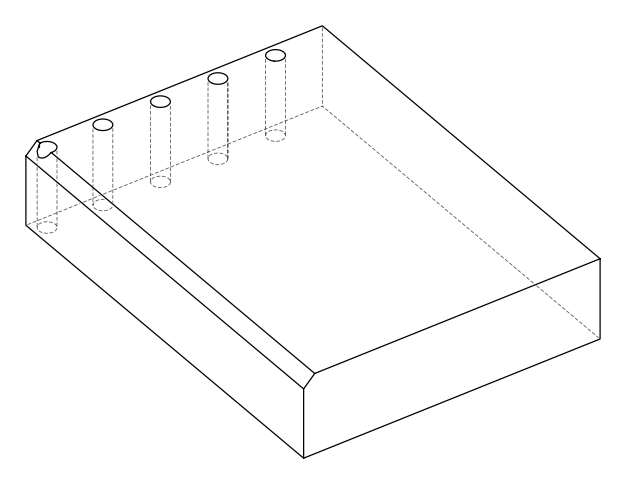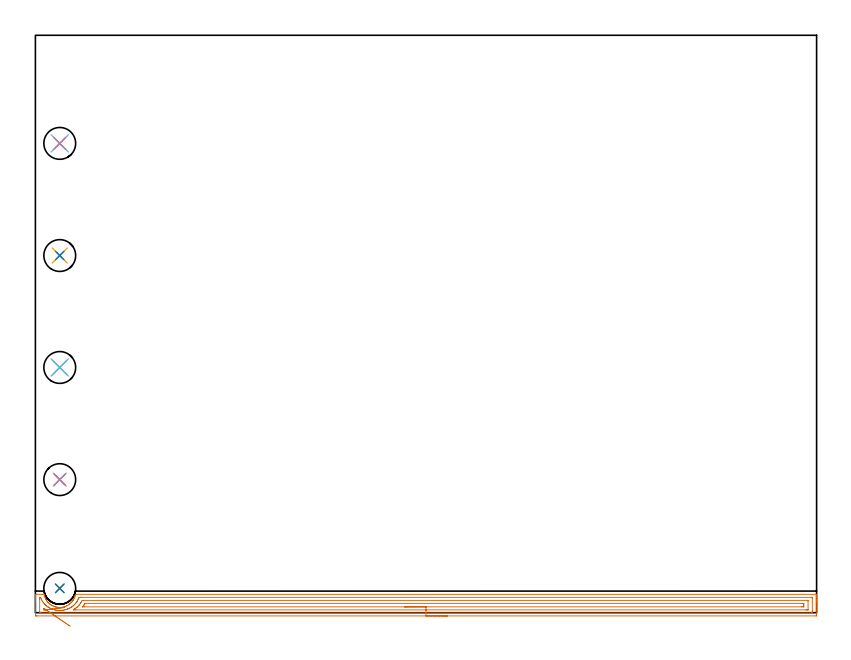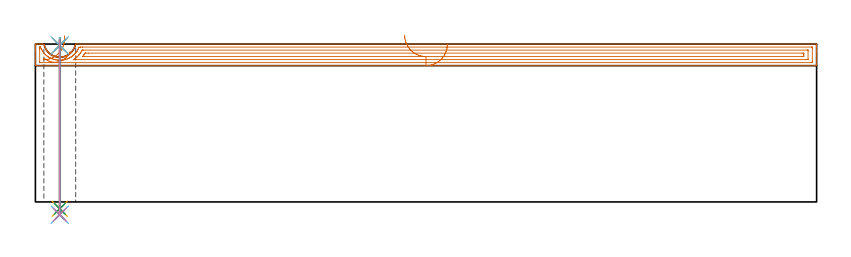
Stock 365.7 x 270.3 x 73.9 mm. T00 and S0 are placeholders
(PLAN: 16 operations, 11 tool changes, 15.3 min)
(1 AREA_MILL | FG_CHAMFER_SURFACE | UGT0205_001 | 11.9 min | 18657 mm3)
(2 SPOT_DRILL | STEP1HOLE | NXT0321_9005460120000 | 0.03 min | 5 mm3)
(3 SPOT_DRILL_1 | STEP1HOLE_1 | NXT0321_9005460120000 | 0.03 min | 2 mm3)
(4 SPOT_DRILL_2 | STEP1HOLE_2 | NXT0321_9005460120000 | 0.03 min | 1 mm3)
(5 SPOT_DRILL_3 | STEP1HOLE_3 | NXT0321_9005460120000 | 0.03 min | 2 mm3)
(6 SPOT_DRILL_4 | STEP1HOLE_4 | NXT0321_9005460120000 | 0.03 min | 2 mm3)
(7 DRILL_THROUGH_HOLE_INTO_CENTER | STEP1HOLE | NXT0301_065 | 0.32 min | 5069 mm3)
(8 DRILL_TO_ENLARGE_THROUGH_HOLE | STEP1HOLE | UGT0301_280 | 0.33 min | 7612 mm3)
(9 DRILL_THROUGH_HOLE_INTO_CENTER_1 | STEP1HOLE_1 | NXT0301_065 | 0.32 min | 5105 mm3)
(10 DRILL_TO_ENLARGE_THROUGH_HOLE_1 | STEP1HOLE_1 | UGT0301_280 | 0.33 min | 7753 mm3)
(11 DRILL_THROUGH_HOLE_INTO_CENTER_2 | STEP1HOLE_2 | NXT0301_065 | 0.32 min | 5104 mm3)
(12 DRILL_TO_ENLARGE_THROUGH_HOLE_2 | STEP1HOLE_2 | UGT0301_280 | 0.33 min | 7752 mm3)
(13 DRILL_THROUGH_HOLE_INTO_CENTER_3 | STEP1HOLE_3 | NXT0301_065 | 0.32 min | 5107 mm3)
(14 DRILL_TO_ENLARGE_THROUGH_HOLE_3 | STEP1HOLE_3 | UGT0301_280 | 0.33 min | 7755 mm3)
(15 DRILL_THROUGH_HOLE_INTO_CENTER_4 | STEP1HOLE_4 | NXT0301_065 | 0.32 min | 5102 mm3)
(16 DRILL_TO_ENLARGE_THROUGH_HOLE_4 | STEP1HOLE_4 | UGT0301_280 | 0.33 min | 7753 mm3)
(TOOL UGT0205_001 | Chamfer Mill 20 x 3 x 45 deg. | D20 FL50 Z2)
(TOOL NXT0321_9005460120000 | NC Spot Drill, 142deg, 12mm, Carbide, Uncoated | D12 PA142 FL30 Z2)
(TOOL NXT0301_065 | Carbide Drill 9.4mm [860.1-0940-075A1-MM 2214] | D9.4 PA140 FL98 Z2)
(TOOL UGT0301_280 | Twist Drill 14.9 mm | D14.9 PA118 FL114 Z2)
(OP 1 AREA_MILL)
G17 G21 G94 G90
T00 M6
G54
G17 G0 G90 X192.85 Y-1.5 S1061 M3
G43 Z83.9 H0
Z73.8
G94 G1 X192.812 Z72.928 F250.
X192.698 Z72.064
X192.509 Z71.212
X192.247 Z70.38
X191.913 Z69.574
X191.51 Z68.8
X191.042 Z68.064
X190.51 Z67.372
X189.921 Z66.729
X189.278 Z66.14
X188.586 Z65.609
X187.85 Z65.14
X187.076 Z64.737
X186.27 Z64.403
X185.438 Z64.141
X184.587 Z63.952
X183.722 Z63.838
X182.85 Z63.8
X0.617
X0.314 Y-1.497 Z63.802
X0.01 Y-1.492 Z63.806
X0. Y-1.183 Z64.114
Y5.333 Z70.628
Y5.884 Z71.181
Y6.225 Z71.521
Y6.776 Z72.072
Y7.116 Z72.411
Y7.797 Z73.097
Y8.148 Z73.447
X0.007 Y8.546 Z73.838
X0.01 Y8.597 Z73.888
X0.171 Y8.6 Z73.9
X3.297
X4.056 Y8.595 Z73.891
X4.096 Y8.469 Z73.766
X4.281 Y7.709 Z73.009
X4.442 Y7.261 Z72.561
X4.625 Y6.823 Z72.121
X4.848 Y6.377 Z71.674
X4.934 Y6.225 Z71.52
X5.096 Y5.937 Z71.236
X5.175 Y5.813 Z71.11
X5.455 Y5.425 Z70.725
X5.528 Y5.333 Z70.633
X5.751 Y5.05 Z70.349
X5.907 Y4.874 Z70.172
X5.977 Y4.798 Z70.096
X6.068 Y4.7 Z69.998
X6.354 Y4.427 Z69.725
X6.424 Y4.366 Z69.663
X6.652 Y4.164 Z69.463
X6.867 Y3.996 Z69.296
X6.961 Y3.923 Z69.223
X7.073 Y3.847 Z69.147
X7.402 Y3.626 Z68.926
X7.854 Y3.352 Z68.652
X7.993 Y3.278 Z68.577
X8.21 Y3.178 Z68.474
X8.367 Y3.105 Z68.402
X8.746 Y2.948 Z68.245
X9.191 Y2.797 Z68.092
X9.381 Y2.743 Z68.039
X9.55 Y2.697 Z67.99
X9.639 Y2.67 Z67.967
X10.085 Y2.575 Z67.874
X10.532 Y2.511 Z67.806
X10.72 Y2.493 Z67.788
X10.978 Y2.47 Z67.762
X11.205 Y2.457 Z67.751
X11.396 Y2.459 Z67.745
X11.453 Y2.458 Z67.747
X11.455 Y2.459 Z67.748
X11.535
X11.593 Y2.457 Z67.751
X11.686 Y2.46 Z67.759
X11.711 Y2.462 Z67.76
X11.798 Y2.47 Z67.761
X11.872 Y2.473 Z67.766
X12.062 Y2.491 Z67.785
X12.23 Y2.508 Z67.802
X12.318 Y2.515 Z67.813
X12.765 Y2.585 Z67.883
X13.211 Y2.682 Z67.981
X13.57 Y2.786 Z68.083
X13.643 Y2.806 Z68.105
X13.659 Y2.811 Z68.11
X14.103 Y2.966 Z68.264
X14.463 Y3.117 Z68.415
X14.806 Y3.278 Z68.577
X14.91 Y3.335 Z68.632
X14.996 Y3.382 Z68.679
X15.448 Y3.659 Z68.957
X15.723 Y3.847 Z69.145
X15.889 Y3.959 Z69.258
X16.123 Y4.144 Z69.443
X16.149 Y4.164 Z69.463
X16.472 Y4.452 Z69.751
X16.782 Y4.753 Z70.053
X17.046 Y5.05 Z70.349
X17.371 Y5.462 Z70.762
X17.474 Y5.605 Z70.905
X17.675 Y5.885 Z71.185
X17.706 Y5.936 Z71.236
X17.867 Y6.225 Z71.524
X17.952 Y6.376 Z71.675
X18.175 Y6.823 Z72.122
X18.297 Y7.116 Z72.413
X18.359 Y7.263 Z72.561
X18.516 Y7.709 Z73.008
X18.568 Y7.878 Z73.176
X18.598 Y8.008 Z73.304
X18.649 Y8.228 Z73.525
X18.725 Y8.533 Z73.825
X18.745 Y8.597 Z73.889
X18.93 Y8.6 Z73.9
X365.529
X365.69 Y8.597 Z73.888
X365.693 Y8.546 Z73.838
X365.7 Y8.147 Z73.447
Y7.797 Z73.097
Y7.116 Z72.411
Y5.884 Z71.181
Y5.333 Z70.628
Y4.717 Z70.012
Y-0.908 Z64.39
X365.698 Y-1.185 Z64.112
X365.69 Y-1.492 Z63.806
X365.383 Y-1.499 Z63.799
X182.85 Y-1.5 Z63.8
Y-0.086 Z65.214
X2.404 Y-0.085 Z65.215
X2.334 Y-0.084 Z65.216
X2.195 Y-0.079 Z65.221
X2.01 Y-0.067 Z65.233
X2.008 Y-0.016 Z65.284
X2.001 Y0.386 Z65.686
X2. Y6.225 Z71.525
Y6.627 Z71.927
X2.004 Y7.116 Z72.416
X2.007 Y7.166 Z72.466
X2.008 Y7.174 Z72.474
X2.033 Y7.179 Z72.479
X2.125 Y7.182 Z72.482
X2.264 Y7.184 Z72.484
X2.337 Y7.183 Z72.483
X2.404 Y7.179 Z72.479
X2.446 Y7.074 Z72.374
X2.665 Y6.547 Z71.847
X2.813 Y6.225 Z71.525
X2.944 Y5.962 Z71.262
X3.269 Y5.361 Z70.661
X3.287 Y5.333 Z70.633
X3.297 Y5.317 Z70.617
X3.668 Y4.806 Z70.106
X3.952 Y4.442 Z69.742
X4.19 Y4.159 Z69.459
X4.488 Y3.843 Z69.143
X4.796 Y3.55 Z68.85
X5.084 Y3.296 Z68.596
X5.441 Y3.013 Z68.313
X5.94 Y2.659 Z67.959
X5.977 Y2.633 Z67.933
X6.053 Y2.582 Z67.882
X6.646 Y2.234 Z67.534
X6.87 Y2.116 Z67.416
X7.012 Y2.049 Z67.349
X7.642 Y1.767 Z67.067
X7.764 Y1.717 Z67.017
X7.845 Y1.686 Z66.986
X8.34 Y1.522 Z66.822
X8.657 Y1.43 Z66.73
X9.114 Y1.311 Z66.611
X9.55 Y1.219 Z66.519
X9.709 Y1.193 Z66.493
X10.328 Y1.107 Z66.407
X10.444 Y1.095 Z66.395
X10.8 Y1.064 Z66.364
X11.165 Y1.047 Z66.347
X11.337 Y1.046 Z66.346
X11.7 Y1.049 Z66.349
X12.039 Y1.067 Z66.367
X12.23 Y1.08 Z66.38
X12.338 Y1.09 Z66.39
X12.675 Y1.13 Z66.43
X12.974 Y1.174 Z66.474
X13.123 Y1.199 Z66.499
X13.598 Y1.293 Z66.593
X14.017 Y1.394 Z66.694
X14.307 Y1.478 Z66.778
X14.91 Y1.673 Z66.973
X14.979 Y1.698 Z66.998
X15.158 Y1.767 Z67.067
X15.606 Y1.964 Z67.264
X15.803 Y2.056 Z67.356
X16.202 Y2.261 Z67.561
X16.697 Y2.554 Z67.854
X16.761 Y2.594 Z67.894
X16.858 Y2.659 Z67.959
X17.289 Y2.959 Z68.259
X17.59 Y3.192 Z68.492
X17.784 Y3.356 Z68.656
X18.001 Y3.55 Z68.85
X18.248 Y3.785 Z69.085
X18.483 Y4.02 Z69.32
X18.681 Y4.244 Z69.544
X18.845 Y4.442 Z69.742
X19.079 Y4.738 Z70.038
X19.376 Y5.134 Z70.434
X19.457 Y5.253 Z70.553
X19.506 Y5.333 Z70.633
X19.782 Y5.82 Z71.12
X19.988 Y6.225 Z71.525
X20.08 Y6.414 Z71.714
X20.27 Y6.848 Z72.148
X20.346 Y7.04 Z72.34
X20.379 Y7.116 Z72.416
X21.1 Y7.179 Z72.479
X21.163 Y7.182 Z72.482
X21.987 Y7.186 Z72.486
X22.056
X363.296 Y7.185 Z72.485
X363.366 Y7.184 Z72.484
X363.505 Y7.179 Z72.479
X363.69 Y7.167 Z72.467
X363.692 Y7.116 Z72.416
X363.699 Y6.715 Z72.015
X363.7 Y0.875 Z66.175
Y0.473 Z65.773
X363.696 Y-0.016 Z65.284
X363.693 Y-0.065 Z65.235
X363.692 Y-0.073 Z65.227
X363.667 Y-0.079 Z65.221
X363.575 Y-0.082 Z65.218
X363.436 Y-0.085 Z65.215
X363.366 Y-0.086 Z65.214
X182.85
Y1.328 Z66.628
X18.922 Y1.329 Z66.629
X18.483 Y1.33 Z66.63
X18.025 Y1.333 Z66.633
X17.938 Y1.335 Z66.635
X17.811 Y1.356 Z66.656
X18.464 Y1.786 Z67.086
X18.483 Y1.8 Z67.1
X18.975 Y2.168 Z67.468
X19.376 Y2.494 Z67.794
X19.464 Y2.571 Z67.871
X19.559 Y2.659 Z67.959
X19.919 Y3.008 Z68.308
X20.27 Y3.367 Z68.667
X20.356 Y3.464 Z68.764
X20.428 Y3.55 Z68.85
X20.754 Y3.958 Z69.258
X21.123 Y4.442 Z69.742
X21.14 Y4.465 Z69.765
X21.163 Y4.497 Z69.797
X21.481 Y5.016 Z70.316
X21.659 Y5.333 Z70.633
X21.899 Y5.764 Z71.064
X21.947 Y5.766 Z71.066
X22.056 Y5.769 Z71.069
X22.511 Y5.771 Z71.071
X361.51
X361.656 Y5.77 Z71.07
X361.68 Y5.768 Z71.068
X361.686 Y5.766 Z71.066
X361.69 Y5.75 Z71.05
X361.696 Y5.65 Z70.95
X361.699 Y5.523 Z70.823
Y1.578 Z66.878
X361.693 Y1.387 Z66.687
X361.69 Y1.338 Z66.638
X361.672 Y1.335 Z66.635
X361.619 Y1.332 Z66.632
X361.51 Y1.33 Z66.63
X361.056 Y1.329 Z66.629
X360.616 Y1.328 Z66.628
X182.85
Y2.743 Z68.043
X22.865
X22.223 Y2.745 Z68.045
X22.126 Y2.748 Z68.048
X22.103 Y2.749 Z68.049
X22.102 Y2.754 Z68.054
X22.128 Y2.789 Z68.089
X22.431 Y3.176 Z68.476
X22.718 Y3.55 Z68.85
X22.817 Y3.683 Z68.983
X22.95 Y3.867 Z69.167
X23.178 Y4.214 Z69.514
X23.259 Y4.333 Z69.633
X23.271 Y4.348 Z69.648
X23.289 Y4.351 Z69.651
X23.338 Y4.354 Z69.654
X23.439 Y4.356 Z69.656
X24.821 Y4.357 Z69.657
X358.914
X359.649 Y4.351 Z69.651
X359.686
X359.69 Y4.309 Z69.609
X359.695 Y4.205 Z69.505
X359.698 Y3.994 Z69.294
X359.7 Y3.573 Z68.873
X359.698 Y3.116 Z68.416
X359.694 Y2.899 Z68.199
X359.69 Y2.791 Z68.091
X359.684 Y2.749 Z68.049
X359.634 Y2.748 Z68.048
X358.83 Y2.743 Z68.043
X358.745
X182.85
X181.978 Z68.081
X181.114 Z68.195
X180.262 Z68.383
X179.43 Z68.646
X178.624 Z68.98
X177.85 Z69.382
X177.114 Z69.851
X176.422 Z70.382
X175.779 Z70.972
X175.19 Z71.615
X174.659 Z72.307
X174.19 Z73.043
X173.787 Z73.816
X173.453 Z74.622
X173.191 Z75.454
X173.002 Z76.306
X172.888 Z77.171
X172.85 Z78.043
G0 Z83.9
X13.636 Y2.417
Z77.795
G1 X13.706 Y2.426 Z76.926
X13.701 Z76.053
X13.619 Y2.415 Z75.185
X13.464 Y2.396 Z74.327
X13.234 Y2.367 Z73.486
X12.933 Y2.329 Z72.668
X12.562 Y2.282 Z71.879
X12.124 Y2.227 Z71.127
X11.623 Y2.164 Z70.416
X11.062 Y2.093 Z69.751
X10.446 Y2.016 Z69.138
X9.779 Y1.932 Z68.582
X9.067 Y1.842 Z68.086
X8.315 Y1.747 Z67.655
X7.528 Y1.648 Z67.291
X6.713 Y1.545 Z66.999
X5.875 Y1.44 Z66.778
X5.022 Y1.332 Z66.632
X5.016
X4.972 Y1.33 Z66.63
X4.63 Y1.328 Z66.628
X4.19 Y1.329 Z66.629
X4.044 Y1.33 Z66.63
X4.02 Y1.332 Z66.632
X4.014 Y1.334 Z66.634
X4.01 Y1.35 Z66.65
X4.004 Y1.45 Z66.75
X4.001 Y1.577 Z66.877
Y1.767 Z67.067
X4.004 Y1.953 Z67.253
X4.009 Y2.004 Z67.304
X4.093 Y1.952 Z67.252
X4.19 Y1.889 Z67.189
X4.948 Y1.383 Z66.683
X5.022 Y1.332 Z66.632
X5.665 Y0.895 Z66.238
X6.334 Y0.439 Z65.913
X7.025 Y-0.031 Z65.66
X7.73 Y-0.511 Z65.481
X8.446 Y-0.998 Z65.377
X9.167 Y-1.489 Z65.348
X9.887 Y-1.979 Z65.396
X10.601 Y-2.465 Z65.519
X11.304 Y-2.943 Z65.718
X11.989 Y-3.41 Z65.989
X12.652 Y-3.861 Z66.332
X13.288 Y-4.294 Z66.743
X13.892 Y-4.705 Z67.22
X14.459 Y-5.091 Z67.759
X14.986 Y-5.449 Z68.355
X15.467 Y-5.777 Z69.005
X15.9 Y-6.071 Z69.703
X16.28 Y-6.33 Z70.444
G0 Z83.9
M5
M2
(OP 2 SPOT_DRILL)
G17 G21 G94 G90
T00 M6
G54
G17 G0 G90 X11.4 Y11.4 S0 M3
G43 Z83.9 H0
G94 G81 G98 Z73.259 F250. R76.9
G80
M5
M2
(OP 3 SPOT_DRILL_1)
G17 G21 G94 G90
T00 M6
G54
G17 G0 G90 X11.4 Y62.3 S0 M3
G43 Z83.9 H0
G94 G81 G98 Z73.259 F250. R76.9
G80
M5
M2
(OP 4 SPOT_DRILL_2)
G17 G21 G94 G90
T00 M6
G54
G17 G0 G90 X11.4 Y114.8 S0 M3
G43 Z83.9 H0
G94 G81 G98 Z73.259 F250. R76.9
G80
M5
M2
(OP 5 SPOT_DRILL_3)
G17 G21 G94 G90
T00 M6
G54
G17 G0 G90 X11.4 Y167.2 S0 M3
G43 Z83.9 H0
G94 G81 G98 Z73.259 F250. R76.9
G80
M5
M2
(OP 6 SPOT_DRILL_4)
G17 G21 G94 G90
T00 M6
G54
G17 G0 G90 X11.4 Y219.7 S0 M3
G43 Z83.9 H0
G94 G81 G98 Z73.259 F250. R76.9
G80
M5
M2
(OP 7 DRILL_THROUGH_HOLE_INTO_CENTER)
G17 G21 G94 G90
T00 M6
G54
G17 G0 G90 X11.4 Y11.4 S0 M3
G43 Z83.9 H1
G94 G73 G98 Z-3.211 F250. Q8.568 R75.9
G80
M5
M2
(OP 8 DRILL_TO_ENLARGE_THROUGH_HOLE)
G17 G21 G94 G90
T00 M6
G54
G17 G0 G90 X11.4 Y11.4 S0 M3
G43 Z83.9 H0
G94 G73 G98 Z-5.976 F250. Q13.313 R75.9
G80
M5
M2
(OP 9 DRILL_THROUGH_HOLE_INTO_CENTER_1)
G17 G21 G94 G90
T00 M6
G54
G17 G0 G90 X11.4 Y62.3 S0 M3
G43 Z83.9 H1
G94 G73 G98 Z-3.211 F250. Q8.568 R75.9
G80
M5
M2
(OP 10 DRILL_TO_ENLARGE_THROUGH_HOLE_1)
G17 G21 G94 G90
T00 M6
G54
G17 G0 G90 X11.4 Y62.3 S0 M3
G43 Z83.9 H0
G94 G73 G98 Z-5.976 F250. Q13.313 R75.9
G80
M5
M2
(OP 11 DRILL_THROUGH_HOLE_INTO_CENTER_2)
G17 G21 G94 G90
T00 M6
G54
G17 G0 G90 X11.4 Y114.8 S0 M3
G43 Z83.9 H1
G94 G73 G98 Z-3.211 F250. Q8.568 R75.9
G80
M5
M2
(OP 12 DRILL_TO_ENLARGE_THROUGH_HOLE_2)
G17 G21 G94 G90
T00 M6
G54
G17 G0 G90 X11.4 Y114.8 S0 M3
G43 Z83.9 H0
G94 G73 G98 Z-5.976 F250. Q13.313 R75.9
G80
M5
M2
(OP 13 DRILL_THROUGH_HOLE_INTO_CENTER_3)
G17 G21 G94 G90
T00 M6
G54
G17 G0 G90 X11.4 Y167.2 S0 M3
G43 Z83.9 H1
G94 G73 G98 Z-3.211 F250. Q8.568 R75.9
G80
M5
M2
(OP 14 DRILL_TO_ENLARGE_THROUGH_HOLE_3)
G17 G21 G94 G90
T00 M6
G54
G17 G0 G90 X11.4 Y167.2 S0 M3
G43 Z83.9 H0
G94 G73 G98 Z-5.976 F250. Q13.313 R75.9
G80
M5
M2
(OP 15 DRILL_THROUGH_HOLE_INTO_CENTER_4)
G17 G21 G94 G90
T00 M6
G54
G17 G0 G90 X11.4 Y219.7 S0 M3
G43 Z83.9 H1
G94 G73 G98 Z-3.211 F250. Q8.568 R75.9
G80
M5
M2
(OP 16 DRILL_TO_ENLARGE_THROUGH_HOLE_4)
G17 G21 G94 G90
T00 M6
G54
G17 G0 G90 X11.4 Y219.7 S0 M3
G43 Z83.9 H0
G94 G73 G98 Z-5.976 F250. Q13.313 R75.9
G80
M5
M2
